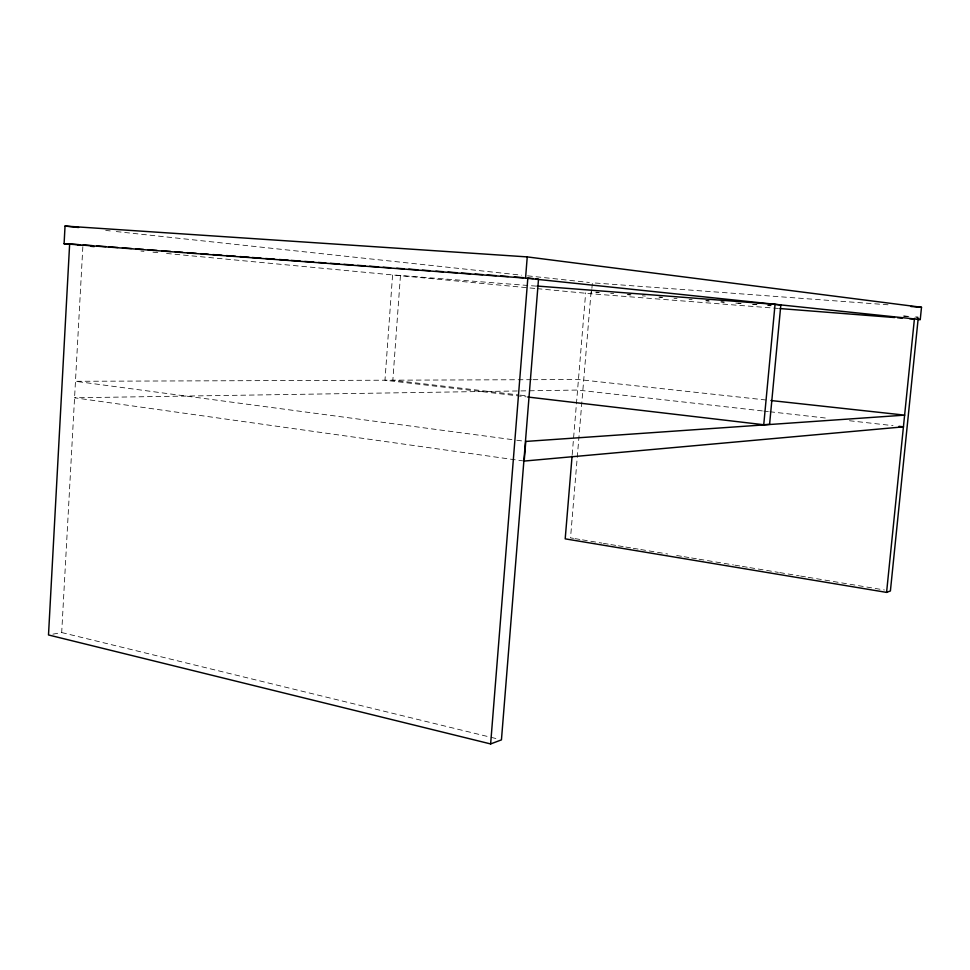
<?xml version="1.0" encoding="UTF-8"?>
<svg xmlns="http://www.w3.org/2000/svg" width="970" height="970" viewBox="0 0 970 970"><rect width="100%" height="100%" fill="white"/><g stroke="black" fill="none" stroke-linecap="round" stroke-linejoin="round"><path stroke-width="0.73" stroke-dasharray="4.85 3.64" d="M52.901 634.162L61.692 632.549L82.85 246.695M400.44 275.662L392.838 380.216L518.853 394.972M572.191 454.675L585.662 292.831M591.069 291.849L570.53 537.877L573.525 538.374M778.473 308.448L591.445 293.801L591.785 289.678M591.906 288.296L592.367 282.803L888.29 304.81M531.475 379.694L75.478 381.295L515.264 440.028M532.991 379.694L578.447 379.537L766.397 400.04M536.289 286.126L392.583 274.91L384.969 380.24L526.189 396.827M596.344 292.152L599.351 292.394M628.014 294.613L631.034 294.844M659.697 297.075L662.704 297.305M706.451 300.7L709.47 300.93M721.534 301.864L724.554 302.106M738.134 303.161L741.153 303.392M753.217 304.325L756.236 304.556M768.301 305.501L771.32 305.732M904.052 316.026L910.09 316.499M595.592 292.2L598.611 292.431M610.676 293.376L613.683 293.607M627.263 294.662L630.27 294.892M642.334 295.826L645.353 296.068M658.933 297.123L661.94 297.353M674.004 298.287L677.024 298.517M689.088 299.463L692.107 299.694M705.675 300.748L708.694 300.979M720.759 301.912L723.778 302.155M735.842 303.089L740.365 303.44M752.429 304.374L756.952 304.725M767.5 305.55L770.519 305.78M903.228 316.075L907.75 316.426M915.292 317.02L918.311 317.251L914.613 316.85M140.929 251.048L143.948 251.327M152.981 252.188L160.523 252.903M166.549 253.473L535.695 288.514M537.198 288.648L591.445 293.801M105.718 230.436L110.24 230.921M116.267 231.563L521.557 275.177M527.583 275.832L589.348 282.476M762.335 410.904L577.574 390.049L74.569 397.785L522.697 460.859M763.839 411.074L768.337 411.583M769.84 411.753L828.428 418.361M849.453 420.737L893.018 425.648M520.344 395.142L526.346 395.845M516.767 440.234L525.776 441.435M575.016 538.629L580.994 539.623M582.485 539.866L601.921 543.091M603.413 543.333L609.39 544.328M610.882 544.582L616.871 545.576M618.363 545.819L624.34 546.813M625.832 547.056L631.809 548.05M633.313 548.305L639.291 549.287M640.782 549.541L667.687 554.003M676.66 555.495L682.637 556.489M684.129 556.731L690.106 557.726M691.598 557.968L697.576 558.962M699.079 559.217L733.453 564.916M734.945 565.17L740.922 566.165M742.426 566.407L748.404 567.401M749.895 567.644L778.292 572.361M779.783 572.603L799.219 575.828M800.711 576.083L806.688 577.077M808.192 577.32L884.422 589.978M61.692 632.549L489.668 736.994M491.147 737.358L497.028 738.788"/><path stroke-width="1.45" d="M70.119 244.319L64.093 243.749L65.038 226.058L527.243 256.904L921.5 307.284L920.251 319.542L917.232 319.312M920.251 319.542L525.558 278.123L527.243 256.904M78.691 244.598L69.646 243.919L48.5 634.962L490.626 743.941L527.838 278.002L533.173 278.56M572.07 456.179L565.195 538.847L886.58 592.391L890.399 590.96L918.153 318.754M763.742 424.739L775.042 304.374L780.826 304.98L769.586 424.339L763.742 424.739L527.68 397.009M886.58 592.391L914.467 318.342M490.626 743.941L501.441 739.867L538.508 279.13L535.84 278.839M83.214 244.925L92.259 245.604M96.782 245.944L105.827 246.61M108.834 246.841L117.879 247.508M122.402 247.847L131.447 248.514M135.97 248.853L143.499 249.411M148.022 249.751L157.067 250.418M161.59 250.757L170.635 251.436M175.158 251.763L182.687 252.333M187.21 252.661L196.255 253.34M200.778 253.679L208.308 254.237M212.83 254.576L221.875 255.243M226.398 255.583L235.443 256.25M239.966 256.589L249.011 257.256M252.018 257.486L261.063 258.153M265.586 258.493L274.631 259.172M279.154 259.499L288.199 260.178M291.206 260.396L300.251 261.075M304.774 261.415L313.819 262.082M318.342 262.421L325.871 262.979M330.394 263.319L339.439 263.986M343.962 264.325L353.007 264.992M357.53 265.331L365.059 265.889M369.582 266.229L378.627 266.908M383.15 267.235L390.68 267.793M396.706 268.241L404.247 268.811M408.77 269.139L417.815 269.818M422.338 270.157L429.868 270.715M435.894 271.163L443.435 271.721M447.958 272.061L457.003 272.728M461.526 273.067L470.559 273.734M475.082 274.073L482.623 274.631M487.146 274.971L496.191 275.65M500.714 275.977L508.244 276.547M514.27 276.996L523.315 277.662M910.927 306.496L921.5 307.284M64.093 243.749L525.558 278.123M537.125 286.041L775.042 304.374M779.977 308.557L894.607 317.542M897.626 317.772L902.148 318.124M909.69 318.718L912.709 318.948M77.648 245.034L80.655 245.325M91.204 246.331L94.223 246.61M65.038 226.058L78.594 227.513M770.907 400.525L904.731 415.136L525.776 441.435L524.188 461.065L903.531 426.836L899.032 426.327"/></g></svg>
